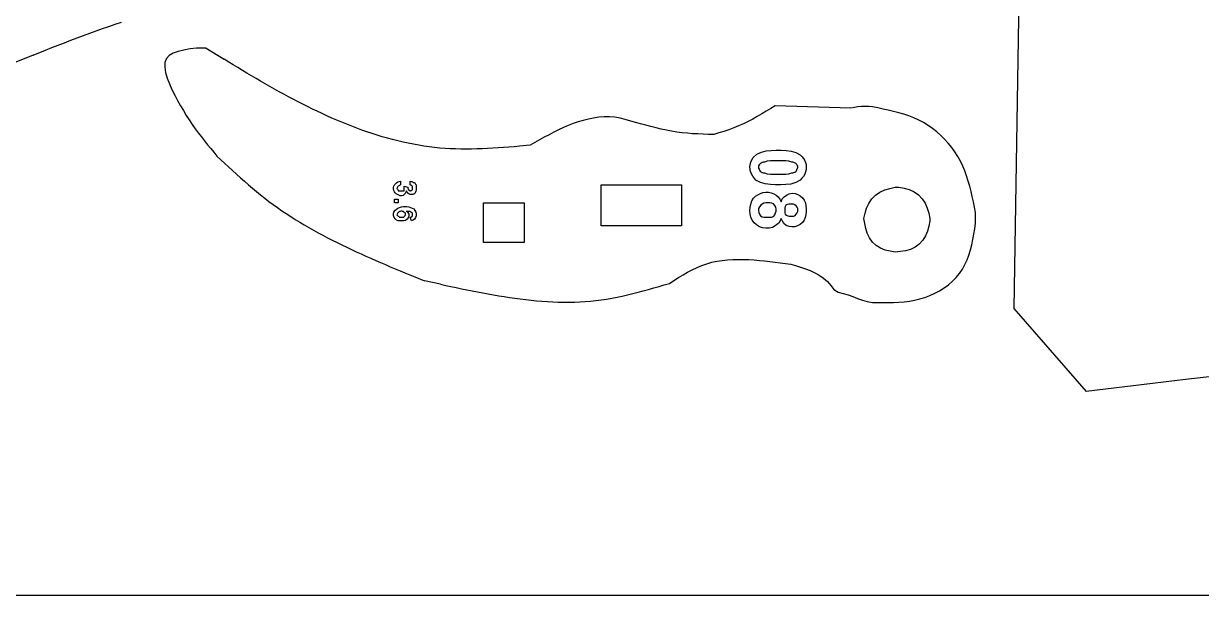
# Model space of a CAD drawing. Extents: x -314 to 250, y -186 to 186.
# Drawn here: x -40.6 to 41.1, y -186.1 to -146.4 of the extents above; entities that cross this region are included whole.
import ezdxf

# ---------------------------------------------------------------- set-up
doc = ezdxf.new("R2010")
doc.units = 0
doc.header["$MEASUREMENT"] = 0
doc.layers.get('0').update_dxf_attribs({"linetype": 'CONTINUOUS'})

msp = doc.modelspace()

# ---------------------------------------------------------------- linework, layer by layer
for p, q in [((28.879, -117.293), (28.129, -166.208)), ((-34.273, -146.471), (-33.832, -146.325)), ((-36.471, -147.253), (-36.033, -147.091)), ((-36.033, -147.091), (-35.594, -146.931)), ((-35.594, -146.931), (-35.154, -146.775)), ((-35.154, -146.775), (-34.714, -146.621)), ((-34.714, -146.621), (-34.273, -146.471)), ((-38.656, -148.093), (-38.22, -147.922)), ((-38.22, -147.922), (-37.783, -147.752)), ((-37.783, -147.752), (-37.347, -147.584)), ((-37.347, -147.584), (-36.909, -147.417)), ((-36.909, -147.417), (-36.471, -147.253)), ((-39.96, -148.612), (-55.371, -154.791)), ((-39.96, -148.612), (-39.091, -148.265)), ((-39.091, -148.265), (-38.656, -148.093)), ((-30.516, -148.643), (-30.712, -148.86)), ((-30.237, -148.478), (-30.516, -148.643)), ((-29.89, -148.354), (-30.237, -148.478)), ((-29.494, -148.26), (-29.89, -148.354)), ((-29.064, -148.187), (-29.494, -148.26)), ((-28.618, -148.124), (-29.064, -148.187)), ((-27.953, -148.124), (-28.618, -148.124)), ((-27.953, -148.124), (-26.698, -148.901)), ((-30.812, -149.134), (-30.826, -149.457)), ((-30.826, -149.457), (-30.769, -149.819)), ((-30.712, -148.86), (-30.812, -149.134)), ((-26.384, -149.094), (-26.698, -148.901)), ((-26.069, -149.287), (-26.384, -149.094)), ((-25.753, -149.479), (-26.069, -149.287)), ((-25.438, -149.67), (-25.753, -149.479)), ((-30.769, -149.819), (-30.656, -150.206)), ((-30.656, -150.206), (-30.501, -150.605)), ((-25.121, -149.86), (-25.438, -149.67)), ((-24.804, -150.05), (-25.121, -149.86)), ((-24.486, -150.237), (-24.804, -150.05)), ((-24.167, -150.424), (-24.486, -150.237)), ((-23.847, -150.609), (-24.167, -150.424)), ((-30.501, -150.605), (-30.321, -151.006)), ((-30.321, -151.006), (-30.129, -151.397)), ((-23.526, -150.793), (-23.847, -150.609)), ((-23.204, -150.975), (-23.526, -150.793)), ((-22.881, -151.155), (-23.204, -150.975)), ((-22.556, -151.333), (-22.881, -151.155)), ((-30.129, -151.397), (-29.933, -151.77)), ((-29.933, -151.77), (-29.734, -152.127)), ((-22.23, -151.509), (-22.556, -151.333)), ((-21.903, -151.683), (-22.23, -151.509)), ((-21.574, -151.855), (-21.903, -151.683)), ((-21.243, -152.024), (-21.574, -151.855)), ((-20.911, -152.191), (-21.243, -152.024)), ((-29.734, -152.127), (-29.533, -152.47)), ((-29.533, -152.47), (-29.329, -152.8)), ((-29.329, -152.8), (-29.123, -153.117)), ((-20.577, -152.355), (-20.911, -152.191)), ((-20.241, -152.516), (-20.577, -152.355)), ((-19.903, -152.675), (-20.241, -152.516)), ((-19.563, -152.83), (-19.903, -152.675)), ((-19.222, -152.982), (-19.563, -152.83)), ((-0.314, -152.903), (-0.684, -152.932)), ((0.057, -152.9), (-0.314, -152.903)), ((0.425, -152.928), (0.057, -152.9)), ((10.305, -152.879), (9.989, -153.057)), ((10.619, -152.695), (10.305, -152.879)), ((10.93, -152.507), (10.619, -152.695)), ((11.238, -152.317), (10.93, -152.507)), ((11.546, -152.125), (11.238, -152.317)), ((16.798, -152.291), (11.546, -152.125)), ((17.046, -152.251), (16.798, -152.291)), ((17.294, -152.215), (17.046, -152.251)), ((17.544, -152.186), (17.294, -152.215)), ((17.795, -152.174), (17.544, -152.186)), ((18.045, -152.185), (17.795, -152.174)), ((18.296, -152.208), (18.045, -152.185)), ((18.667, -152.281), (18.296, -152.208)), ((19.037, -152.356), (18.667, -152.281)), ((19.405, -152.435), (19.037, -152.356)), ((19.77, -152.52), (19.405, -152.435)), ((20.131, -152.615), (19.77, -152.52)), ((20.487, -152.721), (20.131, -152.615)), ((20.838, -152.839), (20.487, -152.721)), ((21.181, -152.974), (20.838, -152.839)), ((-29.123, -153.117), (-28.914, -153.423)), ((-28.914, -153.423), (-28.704, -153.72)), ((-28.704, -153.72), (-28.493, -154.008)), ((-18.879, -153.131), (-19.222, -152.982)), ((-18.534, -153.276), (-18.879, -153.131)), ((-18.187, -153.417), (-18.534, -153.276)), ((-17.839, -153.554), (-18.187, -153.417)), ((-17.49, -153.686), (-17.839, -153.554)), ((-17.139, -153.814), (-17.49, -153.686)), ((-3.146, -153.65), (-3.482, -153.806)), ((-2.808, -153.505), (-3.146, -153.65)), ((-2.465, -153.371), (-2.808, -153.505)), ((-2.119, -153.251), (-2.465, -153.371)), ((-1.768, -153.145), (-2.119, -153.251)), ((-1.412, -153.056), (-1.768, -153.145)), ((-1.051, -152.984), (-1.412, -153.056)), ((-0.684, -152.932), (-1.051, -152.984)), ((0.788, -152.99), (0.425, -152.928)), ((1.145, -153.081), (0.788, -152.99)), ((1.854, -153.284), (1.145, -153.081)), ((2.208, -153.384), (1.854, -153.284)), ((2.564, -153.482), (2.208, -153.384)), ((2.92, -153.577), (2.564, -153.482)), ((3.278, -153.667), (2.92, -153.577)), ((3.637, -153.752), (3.278, -153.667)), ((8.675, -153.668), (8.334, -153.791)), ((9.011, -153.534), (8.675, -153.668)), ((9.342, -153.387), (9.011, -153.534)), ((9.668, -153.227), (9.342, -153.387)), ((9.989, -153.057), (9.668, -153.227)), ((21.518, -153.125), (21.181, -152.974)), ((21.845, -153.297), (21.518, -153.125)), ((22.163, -153.49), (21.845, -153.297)), ((22.47, -153.704), (22.163, -153.49)), ((22.765, -153.937), (22.47, -153.704)), ((-28.493, -154.008), (-28.28, -154.288)), ((-28.28, -154.288), (-28.066, -154.563)), ((-16.786, -153.938), (-17.139, -153.814)), ((-16.432, -154.056), (-16.786, -153.938)), ((-16.077, -154.17), (-16.432, -154.056)), ((-15.721, -154.278), (-16.077, -154.17)), ((-15.363, -154.381), (-15.721, -154.278)), ((-15.005, -154.478), (-15.363, -154.381)), ((-14.645, -154.569), (-15.005, -154.478)), ((-4.801, -154.502), (-5.127, -154.687)), ((-4.474, -154.32), (-4.801, -154.502)), ((-4.145, -154.142), (-4.474, -154.32)), ((-3.814, -153.97), (-4.145, -154.142)), ((-3.482, -153.806), (-3.814, -153.97)), ((3.998, -153.83), (3.637, -153.752)), ((4.36, -153.899), (3.998, -153.83)), ((4.723, -153.958), (4.36, -153.899)), ((5.088, -154.005), (4.723, -153.958)), ((5.454, -154.041), (5.088, -154.005)), ((5.821, -154.069), (5.454, -154.041)), ((6.189, -154.089), (5.821, -154.069)), ((6.558, -154.103), (6.189, -154.089)), ((6.927, -154.114), (6.558, -154.103)), ((7.296, -154.123), (6.927, -154.114)), ((7.644, -154.016), (7.296, -154.123)), ((7.99, -153.906), (7.644, -154.016)), ((8.334, -153.791), (7.99, -153.906)), ((23.047, -154.187), (22.765, -153.937)), ((23.315, -154.454), (23.047, -154.187)), ((23.568, -154.735), (23.315, -154.454)), ((-28.066, -154.563), (-27.851, -154.833)), ((-27.851, -154.833), (-27.635, -155.099)), ((-27.635, -155.099), (-27.419, -155.362)), ((-14.284, -154.654), (-14.645, -154.569)), ((-13.923, -154.732), (-14.284, -154.654)), ((-13.56, -154.805), (-13.923, -154.732)), ((-13.197, -154.87), (-13.56, -154.805)), ((-12.833, -154.929), (-13.197, -154.87)), ((-12.468, -154.981), (-12.833, -154.929)), ((-12.102, -155.025), (-12.468, -154.981)), ((-11.736, -155.062), (-12.102, -155.025)), ((-11.369, -155.091), (-11.736, -155.062)), ((-11.002, -155.113), (-11.369, -155.091)), ((-10.634, -155.129), (-11.002, -155.113)), ((-10.266, -155.137), (-10.634, -155.129)), ((-9.898, -155.14), (-10.266, -155.137)), ((-9.529, -155.137), (-9.898, -155.14)), ((-9.159, -155.129), (-9.529, -155.137)), ((-8.789, -155.117), (-9.159, -155.129)), ((-8.42, -155.1), (-8.789, -155.117)), ((-8.049, -155.08), (-8.42, -155.1)), ((-7.679, -155.056), (-8.049, -155.08)), ((-7.308, -155.03), (-7.679, -155.056)), ((-6.937, -155.002), (-7.308, -155.03)), ((-6.566, -154.971), (-6.937, -155.002)), ((-6.195, -154.939), (-6.566, -154.971)), ((-5.453, -154.874), (-6.195, -154.939)), ((-5.127, -154.687), (-5.453, -154.874)), ((10.28, -155.495), (10.594, -155.347)), ((10.594, -155.347), (10.931, -155.265)), ((10.931, -155.265), (11.276, -155.225)), ((11.276, -155.225), (11.622, -155.209)), ((11.622, -155.209), (11.968, -155.211)), ((11.968, -155.211), (12.314, -155.23)), ((12.314, -155.23), (12.66, -155.275)), ((12.66, -155.275), (12.989, -155.377)), ((23.805, -155.03), (23.568, -154.735)), ((24.025, -155.336), (23.805, -155.03)), ((24.226, -155.653), (24.025, -155.336)), ((-27.419, -155.362), (-27.202, -155.625)), ((-27.202, -155.625), (-26.661, -156.128)), ((-26.661, -156.128), (-26.39, -156.378)), ((9.796, -156.37), (9.855, -156.029)), ((9.855, -156.029), (10.02, -155.724)), ((10.02, -155.724), (10.28, -155.495)), ((10.505, -156.166), (10.449, -156.225)), ((10.568, -156.114), (10.505, -156.166)), ((10.639, -156.072), (10.568, -156.114)), ((10.717, -156.05), (10.639, -156.072)), ((10.799, -156.041), (10.717, -156.05)), ((11.006, -155.986), (10.799, -156.041)), ((11.219, -155.964), (11.006, -155.986)), ((11.435, -155.961), (11.219, -155.964)), ((11.649, -155.959), (11.435, -155.961)), ((11.863, -155.959), (11.649, -155.959)), ((12.078, -155.961), (11.863, -155.959)), ((12.293, -155.964), (12.078, -155.961)), ((12.506, -155.985), (12.293, -155.964)), ((12.714, -156.041), (12.506, -155.985)), ((12.778, -156.048), (12.714, -156.041)), ((12.84, -156.061), (12.778, -156.048)), ((12.899, -156.086), (12.84, -156.061)), ((12.952, -156.121), (12.899, -156.086)), ((13.002, -156.162), (12.952, -156.121)), ((12.989, -155.377), (13.295, -155.542)), ((13.047, -156.207), (13.002, -156.162)), ((13.295, -155.542), (13.404, -155.658)), ((13.404, -155.658), (13.506, -155.781)), ((13.506, -155.781), (13.594, -155.916)), ((13.594, -155.916), (13.658, -156.061)), ((13.658, -156.061), (13.694, -156.216)), ((24.407, -155.98), (24.226, -155.653)), ((24.569, -156.313), (24.407, -155.98)), ((-26.39, -156.378), (-26.118, -156.628)), ((-26.118, -156.628), (-25.845, -156.876)), ((-25.845, -156.876), (-25.57, -157.123)), ((9.84, -156.714), (9.796, -156.37)), ((9.989, -157.027), (9.84, -156.714)), ((10.404, -156.293), (10.382, -156.372)), ((10.382, -156.372), (10.4, -156.451)), ((10.4, -156.451), (10.437, -156.524)), ((10.449, -156.225), (10.404, -156.293)), ((10.437, -156.524), (10.457, -156.604)), ((10.457, -156.604), (10.501, -156.669)), ((10.501, -156.669), (10.57, -156.719)), ((10.57, -156.719), (10.639, -156.761)), ((10.639, -156.761), (10.716, -156.783)), ((10.716, -156.783), (10.799, -156.792)), ((10.799, -156.792), (11.006, -156.848)), ((11.006, -156.848), (11.219, -156.87)), ((11.219, -156.87), (11.435, -156.873)), ((11.435, -156.873), (11.649, -156.875)), ((11.649, -156.875), (11.863, -156.875)), ((11.863, -156.875), (12.078, -156.873)), ((12.078, -156.873), (12.293, -156.87)), ((12.293, -156.87), (12.507, -156.848)), ((12.507, -156.848), (12.714, -156.792)), ((12.714, -156.792), (12.787, -156.785)), ((12.787, -156.785), (12.856, -156.767)), ((12.856, -156.767), (12.918, -156.734)), ((12.918, -156.734), (12.98, -156.692)), ((12.98, -156.692), (13.035, -156.644)), ((13.035, -156.644), (13.06, -156.579)), ((13.087, -156.257), (13.047, -156.207)), ((13.06, -156.579), (13.082, -156.51)), ((13.082, -156.51), (13.114, -156.446)), ((13.116, -156.313), (13.087, -156.257)), ((13.114, -156.446), (13.13, -156.376)), ((13.13, -156.376), (13.116, -156.313)), ((13.607, -156.879), (13.519, -157.029)), ((13.667, -156.718), (13.607, -156.879)), ((13.697, -156.549), (13.667, -156.718)), ((13.694, -156.216), (13.712, -156.376)), ((13.712, -156.376), (13.697, -156.549)), ((24.714, -156.654), (24.569, -156.313)), ((24.842, -157.002), (24.714, -156.654)), ((-25.57, -157.123), (-25.294, -157.367)), ((-25.294, -157.367), (-25.016, -157.609)), ((-25.016, -157.609), (-24.736, -157.848)), ((-14.951, -157.908), (-14.947, -157.807)), ((-14.947, -157.807), (-14.919, -157.711)), ((-14.919, -157.711), (-14.865, -157.627)), ((-14.865, -157.627), (-14.797, -157.553)), ((-14.797, -157.553), (-14.726, -157.483)), ((-14.726, -157.483), (-14.645, -157.422)), ((-14.676, -157.784), (-14.701, -157.83)), ((-14.649, -157.745), (-14.676, -157.784)), ((-14.619, -157.709), (-14.649, -157.745)), ((-14.645, -157.422), (-14.552, -157.387)), ((-14.574, -157.693), (-14.619, -157.709)), ((-14.535, -157.668), (-14.574, -157.693)), ((-14.552, -157.387), (-14.452, -157.374)), ((-14.499, -157.638), (-14.535, -157.668)), ((-14.452, -157.625), (-14.499, -157.638)), ((-14.452, -157.374), (-14.452, -157.625)), ((-14.202, -157.708), (-13.954, -157.791)), ((-14.202, -158.042), (-14.202, -157.708)), ((-13.954, -157.791), (-13.954, -157.824)), ((-13.784, -157.625), (-13.784, -157.374)), ((-13.784, -157.374), (-13.727, -157.378)), ((-13.753, -157.633), (-13.784, -157.625)), ((-13.725, -157.646), (-13.753, -157.633)), ((-13.727, -157.378), (-13.673, -157.392)), ((-13.702, -157.667), (-13.725, -157.646)), ((-13.679, -157.688), (-13.702, -157.667)), ((-13.651, -157.701), (-13.679, -157.688)), ((-13.673, -157.392), (-13.624, -157.421)), ((-13.619, -157.708), (-13.651, -157.701)), ((-13.624, -157.421), (-13.574, -157.446)), ((-13.619, -157.96), (-13.619, -157.708)), ((-13.574, -157.446), (-13.519, -157.461)), ((-13.519, -157.461), (-13.47, -157.487)), ((-13.47, -157.487), (-13.439, -157.534)), ((-13.439, -157.534), (-13.407, -157.582)), ((-13.407, -157.582), (-13.371, -157.625)), ((-13.371, -157.625), (-13.371, -157.873)), ((-0.536, -157.625), (5.047, -157.625)), ((-0.536, -160.456), (-0.536, -157.625)), ((5.047, -157.625), (5.047, -160.456)), ((10.213, -157.292), (9.989, -157.027)), ((10.528, -157.459), (10.213, -157.292)), ((10.867, -157.559), (10.528, -157.459)), ((11.222, -157.603), (10.867, -157.559)), ((11.577, -157.623), (11.222, -157.603)), ((11.932, -157.624), (11.577, -157.623)), ((12.287, -157.606), (11.932, -157.624)), ((12.642, -157.562), (12.287, -157.606)), ((12.981, -157.46), (12.642, -157.562)), ((13.295, -157.292), (12.981, -157.46)), ((13.412, -157.165), (13.295, -157.292)), ((13.519, -157.029), (13.412, -157.165)), ((19.516, -157.873), (19.88, -157.791)), ((19.88, -157.791), (20.131, -157.791)), ((20.131, -157.791), (20.502, -157.859)), ((24.956, -157.354), (24.842, -157.002)), ((25.059, -157.711), (24.956, -157.354)), ((25.152, -158.073), (25.059, -157.711)), ((-24.736, -157.848), (-24.453, -158.084)), ((-24.453, -158.084), (-24.168, -158.316)), ((-24.168, -158.316), (-23.88, -158.545)), ((-23.88, -158.545), (-23.589, -158.769)), ((-14.931, -158.006), (-14.951, -157.908)), ((-14.885, -158.095), (-14.931, -158.006)), ((-14.822, -158.173), (-14.885, -158.095)), ((-14.87, -158.624), (-14.618, -158.624)), ((-14.87, -158.876), (-14.87, -158.624)), ((-14.748, -158.241), (-14.822, -158.173)), ((-14.666, -158.298), (-14.748, -158.241)), ((-14.701, -157.83), (-14.703, -157.875)), ((-14.703, -157.875), (-14.671, -157.911)), ((-14.671, -157.911), (-14.645, -157.951)), ((-14.576, -158.343), (-14.666, -158.298)), ((-14.645, -157.951), (-14.629, -157.995)), ((-14.629, -157.995), (-14.618, -158.042)), ((-14.618, -158.042), (-14.202, -158.042)), ((-14.618, -158.624), (-14.618, -158.876)), ((-14.48, -158.373), (-14.576, -158.343)), ((-14.381, -158.374), (-14.48, -158.373)), ((-14.284, -158.349), (-14.381, -158.374)), ((-14.203, -158.291), (-14.284, -158.349)), ((-14.142, -158.211), (-14.203, -158.291)), ((-14.096, -158.122), (-14.142, -158.211)), ((-14.036, -158.042), (-14.096, -158.122)), ((-13.993, -158.119), (-14.036, -158.042)), ((-13.941, -158.191), (-13.993, -158.119)), ((-13.954, -157.824), (-13.949, -157.856)), ((-13.949, -157.856), (-13.936, -157.886)), ((-13.872, -158.248), (-13.941, -158.191)), ((-13.936, -157.886), (-13.916, -157.913)), ((-13.916, -157.913), (-13.894, -157.937)), ((-13.894, -157.937), (-13.871, -157.96)), ((-13.79, -158.28), (-13.872, -158.248)), ((-13.871, -157.96), (-13.784, -158.042)), ((-13.701, -158.29), (-13.79, -158.28)), ((-13.784, -158.042), (-13.753, -158.034)), ((-13.753, -158.034), (-13.725, -158.022)), ((-13.725, -158.022), (-13.702, -158.001)), ((-13.702, -158.001), (-13.679, -157.98)), ((-13.613, -158.286), (-13.701, -158.29)), ((-13.679, -157.98), (-13.651, -157.967)), ((-13.651, -157.967), (-13.619, -157.96)), ((-13.528, -158.262), (-13.613, -158.286)), ((-13.456, -158.21), (-13.528, -158.262)), ((-13.408, -158.135), (-13.456, -158.21)), ((-13.383, -158.05), (-13.408, -158.135)), ((-13.373, -157.962), (-13.383, -158.05)), ((-13.371, -157.873), (-13.373, -157.962)), ((9.933, -158.74), (10.048, -158.541)), ((10.048, -158.541), (10.194, -158.415)), ((10.194, -158.415), (10.349, -158.304)), ((10.349, -158.304), (10.521, -158.217)), ((10.521, -158.217), (10.705, -158.157)), ((10.705, -158.157), (10.895, -158.127)), ((10.895, -158.127), (11.087, -158.132)), ((11.087, -158.132), (11.275, -158.173)), ((11.275, -158.173), (11.454, -158.243)), ((11.454, -158.243), (11.622, -158.336)), ((11.622, -158.336), (11.77, -158.459)), ((11.77, -158.459), (11.882, -158.615)), ((11.882, -158.615), (11.963, -158.789)), ((11.963, -158.789), (12.042, -158.602)), ((12.042, -158.602), (12.176, -158.45)), ((12.176, -158.45), (12.346, -158.338)), ((12.346, -158.338), (12.523, -158.24)), ((12.523, -158.24), (12.724, -158.207)), ((12.724, -158.207), (12.928, -158.221)), ((12.928, -158.221), (13.121, -158.283)), ((13.121, -158.283), (13.297, -158.387)), ((13.297, -158.387), (13.448, -158.524)), ((13.448, -158.524), (13.568, -158.689)), ((18.047, -158.904), (18.257, -158.598)), ((18.257, -158.598), (18.521, -158.334)), ((18.521, -158.334), (18.827, -158.124)), ((18.827, -158.124), (19.162, -157.976)), ((19.162, -157.976), (19.516, -157.873)), ((20.502, -157.859), (20.861, -157.952)), ((20.861, -157.952), (21.198, -158.097)), ((21.198, -158.097), (21.502, -158.311)), ((21.502, -158.311), (21.762, -158.583)), ((21.762, -158.583), (21.968, -158.897)), ((25.236, -158.437), (25.152, -158.073)), ((25.315, -158.803), (25.236, -158.437)), ((-23.589, -158.769), (-23.294, -158.988)), ((-23.294, -158.988), (-22.995, -159.203)), ((-22.995, -159.203), (-22.693, -159.413)), ((-22.693, -159.413), (-22.388, -159.619)), ((-14.91, -159.507), (-14.841, -159.399)), ((-14.618, -158.876), (-14.87, -158.876)), ((-14.841, -159.399), (-14.741, -159.319)), ((-14.741, -159.319), (-14.637, -159.242)), ((-14.637, -159.242), (-14.525, -159.181)), ((-14.525, -159.181), (-14.4, -159.148)), ((-14.4, -159.148), (-14.272, -159.13)), ((-14.272, -159.13), (-14.144, -159.124)), ((-14.144, -159.124), (-14.015, -159.129)), ((-14.015, -159.129), (-13.889, -159.15)), ((-13.889, -159.15), (-13.767, -159.188)), ((-13.767, -159.188), (-13.644, -159.233)), ((-13.644, -159.233), (-13.533, -159.295)), ((-13.533, -159.295), (-13.457, -159.399)), ((-13.457, -159.399), (-13.404, -159.517)), ((-8.701, -158.876), (-5.871, -158.876)), ((-8.701, -161.624), (-8.701, -158.876)), ((-5.871, -158.876), (-5.871, -161.624)), ((9.796, -159.407), (9.807, -159.178)), ((9.809, -159.636), (9.796, -159.407)), ((9.807, -159.178), (9.85, -158.953)), ((9.85, -158.953), (9.933, -158.74)), ((10.396, -159.263), (10.383, -159.399)), ((10.383, -159.399), (10.405, -159.533)), ((10.457, -159.141), (10.396, -159.263)), ((10.548, -159.04), (10.457, -159.141)), ((10.652, -158.951), (10.548, -159.04)), ((10.775, -158.895), (10.652, -158.951)), ((10.911, -158.876), (10.775, -158.895)), ((11.047, -158.876), (10.911, -158.876)), ((11.183, -158.878), (11.047, -158.876)), ((11.317, -158.9), (11.183, -158.878)), ((11.446, -158.947), (11.317, -158.9)), ((11.534, -159.049), (11.446, -158.947)), ((11.594, -159.172), (11.534, -159.049)), ((11.584, -159.569), (11.627, -159.441)), ((11.627, -159.304), (11.594, -159.172)), ((11.627, -159.441), (11.627, -159.304)), ((12.217, -159.231), (12.214, -159.338)), ((12.214, -159.338), (12.214, -159.445)), ((12.214, -159.445), (12.221, -159.552)), ((12.239, -159.126), (12.217, -159.231)), ((12.3, -159.038), (12.239, -159.126)), ((12.394, -158.986), (12.3, -159.038)), ((12.499, -158.965), (12.394, -158.986)), ((12.607, -158.96), (12.499, -158.965)), ((12.714, -158.959), (12.607, -158.96)), ((12.821, -158.965), (12.714, -158.959)), ((12.92, -159.005), (12.821, -158.965)), ((13.001, -159.076), (12.92, -159.005)), ((13.068, -159.16), (13.001, -159.076)), ((13.114, -159.256), (13.068, -159.16)), ((13.13, -159.363), (13.114, -159.256)), ((13.12, -159.47), (13.13, -159.363)), ((13.568, -158.689), (13.646, -158.877)), ((13.646, -158.877), (13.689, -159.076)), ((13.689, -159.076), (13.71, -159.279)), ((13.71, -159.279), (13.709, -159.482)), ((17.796, -159.593), (17.899, -159.239)), ((17.899, -159.239), (18.047, -158.904)), ((21.968, -158.897), (22.113, -159.237)), ((22.113, -159.237), (22.216, -159.593)), ((25.39, -159.171), (25.315, -158.803)), ((25.463, -159.54), (25.39, -159.171)), ((-22.388, -159.619), (-22.08, -159.82)), ((-22.08, -159.82), (-21.768, -160.017)), ((-21.768, -160.017), (-21.454, -160.209)), ((-21.454, -160.209), (-21.137, -160.398)), ((-14.948, -159.632), (-14.91, -159.507)), ((-14.944, -159.759), (-14.948, -159.632)), ((-14.898, -159.879), (-14.944, -159.759)), ((-14.831, -159.99), (-14.898, -159.879)), ((-14.737, -160.075), (-14.831, -159.99)), ((-14.615, -160.115), (-14.737, -160.075)), ((-14.693, -159.658), (-14.704, -159.709)), ((-14.704, -159.709), (-14.618, -159.792)), ((-14.674, -159.611), (-14.693, -159.658)), ((-14.644, -159.569), (-14.674, -159.611)), ((-14.609, -159.531), (-14.644, -159.569)), ((-14.618, -159.792), (-14.573, -159.828)), ((-14.486, -160.124), (-14.615, -160.115)), ((-14.568, -159.5), (-14.609, -159.531)), ((-14.573, -159.828), (-14.523, -159.855)), ((-14.522, -159.477), (-14.568, -159.5)), ((-14.523, -159.855), (-14.468, -159.87)), ((-14.473, -159.463), (-14.522, -159.477)), ((-14.358, -160.125), (-14.486, -160.124)), ((-14.422, -159.458), (-14.473, -159.463)), ((-14.468, -159.87), (-14.41, -159.875)), ((-14.37, -159.457), (-14.422, -159.458)), ((-14.41, -159.875), (-14.354, -159.875)), ((-14.314, -159.459), (-14.37, -159.457)), ((-14.229, -160.119), (-14.358, -160.125)), ((-14.354, -159.875), (-14.297, -159.872)), ((-14.253, -159.466), (-14.314, -159.459)), ((-14.297, -159.872), (-14.238, -159.86)), ((-14.217, -159.505), (-14.253, -159.466)), ((-14.238, -159.86), (-14.212, -159.81)), ((-14.106, -160.085), (-14.229, -160.119)), ((-14.186, -159.549), (-14.217, -159.505)), ((-14.212, -159.81), (-14.169, -159.78)), ((-14.135, -159.573), (-14.186, -159.549)), ((-14.169, -159.78), (-14.126, -159.745)), ((-14.121, -159.631), (-14.135, -159.573)), ((-14.126, -159.745), (-14.118, -159.689)), ((-14.118, -159.689), (-14.121, -159.631)), ((-14.003, -160.009), (-14.106, -160.085)), ((-13.974, -159.46), (-14.036, -159.457)), ((-14.036, -159.457), (-13.947, -159.551)), ((-13.924, -159.907), (-14.003, -160.009)), ((-13.91, -159.461), (-13.974, -159.46)), ((-13.947, -159.551), (-13.881, -159.66)), ((-13.876, -159.788), (-13.924, -159.907)), ((-13.842, -159.459), (-13.91, -159.461)), ((-13.881, -159.66), (-13.876, -159.788)), ((-13.777, -159.467), (-13.842, -159.459)), ((-13.784, -159.875), (-13.753, -159.867)), ((-13.702, -160.125), (-13.784, -159.875)), ((-13.732, -159.508), (-13.777, -159.467)), ((-13.753, -159.867), (-13.725, -159.854)), ((-13.684, -159.548), (-13.732, -159.508)), ((-13.725, -159.854), (-13.702, -159.833)), ((-13.702, -159.833), (-13.679, -159.812)), ((-13.584, -160.078), (-13.702, -160.125)), ((-13.633, -159.58), (-13.684, -159.548)), ((-13.679, -159.812), (-13.651, -159.799)), ((-13.651, -159.799), (-13.619, -159.792)), ((-13.621, -159.646), (-13.633, -159.58)), ((-13.619, -159.709), (-13.621, -159.646)), ((-13.619, -159.792), (-13.619, -159.709)), ((-13.488, -159.992), (-13.584, -160.078)), ((-13.406, -159.893), (-13.488, -159.992)), ((-13.372, -159.77), (-13.406, -159.893)), ((-13.404, -159.517), (-13.376, -159.642)), ((-13.376, -159.642), (-13.372, -159.77)), ((9.858, -159.86), (9.809, -159.636)), ((9.952, -160.069), (9.858, -159.86)), ((10.092, -160.251), (9.952, -160.069)), ((10.261, -160.407), (10.092, -160.251)), ((10.405, -159.533), (10.455, -159.66)), ((10.455, -159.66), (10.529, -159.775)), ((10.529, -159.775), (10.645, -159.846)), ((10.645, -159.846), (10.779, -159.869)), ((10.779, -159.869), (10.915, -159.874)), ((10.915, -159.874), (11.051, -159.875)), ((11.051, -159.875), (11.188, -159.873)), ((11.188, -159.873), (11.323, -159.859)), ((11.323, -159.859), (11.449, -159.805)), ((11.449, -159.805), (11.523, -159.693)), ((11.523, -159.693), (11.584, -159.569)), ((11.805, -160.25), (11.729, -160.33)), ((11.869, -160.158), (11.805, -160.25)), ((11.919, -160.059), (11.869, -160.158)), ((11.963, -159.957), (11.919, -160.059)), ((12.055, -160.138), (11.963, -159.957)), ((12.161, -160.313), (12.055, -160.138)), ((12.221, -159.552), (12.254, -159.654)), ((12.254, -159.654), (12.327, -159.732)), ((12.327, -159.732), (12.427, -159.773)), ((12.427, -159.773), (12.533, -159.788)), ((12.533, -159.788), (12.641, -159.792)), ((12.641, -159.792), (12.747, -159.791)), ((12.747, -159.791), (12.857, -159.787)), ((12.857, -159.787), (12.945, -159.737)), ((12.945, -159.737), (13.014, -159.653)), ((13.014, -159.653), (13.08, -159.57)), ((13.08, -159.57), (13.12, -159.47)), ((13.44, -160.235), (13.287, -160.369)), ((13.562, -160.071), (13.44, -160.235)), ((13.642, -159.884), (13.562, -160.071)), ((13.687, -159.685), (13.642, -159.884)), ((13.709, -159.482), (13.687, -159.685)), ((17.714, -159.957), (17.796, -159.593)), ((17.766, -160.307), (17.714, -159.957)), ((22.216, -159.593), (22.298, -159.957)), ((22.298, -160.125), (22.22, -160.481)), ((22.298, -159.957), (22.298, -160.125)), ((25.463, -160.291), (25.463, -159.54)), ((-21.137, -160.398), (-20.818, -160.583)), ((-20.818, -160.583), (-20.497, -160.765)), ((-20.497, -160.765), (-20.173, -160.943)), ((-20.173, -160.943), (-19.847, -161.117)), ((5.047, -160.456), (-0.536, -160.456)), ((10.456, -160.527), (10.261, -160.407)), ((10.674, -160.598), (10.456, -160.527)), ((10.902, -160.623), (10.674, -160.598)), ((11.131, -160.623), (10.902, -160.623)), ((11.357, -160.584), (11.131, -160.623)), ((11.546, -160.456), (11.357, -160.584)), ((11.641, -160.398), (11.546, -160.456)), ((11.729, -160.33), (11.641, -160.398)), ((12.321, -160.432), (12.161, -160.313)), ((12.512, -160.506), (12.321, -160.432)), ((12.712, -160.543), (12.512, -160.506)), ((12.916, -160.531), (12.712, -160.543)), ((13.11, -160.471), (12.916, -160.531)), ((13.287, -160.369), (13.11, -160.471)), ((17.835, -160.651), (17.766, -160.307)), ((17.94, -160.985), (17.835, -160.651)), ((18.097, -161.3), (17.94, -160.985)), ((22.123, -160.827), (21.989, -161.157)), ((22.22, -160.481), (22.123, -160.827)), ((25.273, -161.416), (25.342, -161.044)), ((25.342, -161.044), (25.404, -160.669)), ((25.404, -160.669), (25.463, -160.291)), ((-19.847, -161.117), (-19.52, -161.289)), ((-19.52, -161.289), (-19.191, -161.457)), ((-19.191, -161.457), (-18.86, -161.623)), ((-18.86, -161.623), (-18.528, -161.786)), ((-18.528, -161.786), (-18.195, -161.946)), ((-5.871, -161.624), (-8.701, -161.624)), ((18.309, -161.588), (18.097, -161.3)), ((18.567, -161.832), (18.309, -161.588)), ((18.863, -162.018), (18.567, -161.832)), ((21.552, -161.729), (21.262, -161.948)), ((21.799, -161.461), (21.552, -161.729)), ((21.989, -161.157), (21.799, -161.461)), ((25.105, -162.142), (25.195, -161.783)), ((25.195, -161.783), (25.273, -161.416)), ((-18.195, -161.946), (-17.861, -162.104)), ((-17.861, -162.104), (-17.526, -162.26)), ((-17.526, -162.26), (-17.191, -162.414)), ((-17.191, -162.414), (-16.855, -162.566)), ((-16.855, -162.566), (-16.518, -162.716)), ((-16.518, -162.716), (-16.181, -162.864)), ((19.186, -162.144), (18.863, -162.018)), ((19.528, -162.228), (19.186, -162.144)), ((19.88, -162.292), (19.528, -162.228)), ((20.242, -162.258), (19.88, -162.292)), ((20.597, -162.203), (20.242, -162.258)), ((20.94, -162.106), (20.597, -162.203)), ((21.262, -161.948), (20.94, -162.106)), ((24.873, -162.833), (24.998, -162.493)), ((24.998, -162.493), (25.105, -162.142)), ((-16.181, -162.864), (-15.843, -163.011)), ((-15.843, -163.011), (-15.504, -163.156)), ((-15.504, -163.156), (-15.165, -163.3)), ((-15.165, -163.3), (-14.826, -163.444)), ((-14.826, -163.444), (-14.487, -163.586)), ((5.474, -163.682), (5.798, -163.51)), ((5.798, -163.51), (6.126, -163.353)), ((6.126, -163.353), (6.461, -163.213)), ((6.461, -163.213), (6.804, -163.095)), ((6.804, -163.095), (7.154, -162.999)), ((7.154, -162.999), (7.511, -162.924)), ((7.511, -162.924), (7.874, -162.869)), ((7.874, -162.869), (8.24, -162.831)), ((8.24, -162.831), (8.61, -162.808)), ((8.61, -162.808), (8.98, -162.799)), ((8.98, -162.799), (9.351, -162.801)), ((9.351, -162.801), (9.72, -162.813)), ((9.72, -162.813), (10.088, -162.834)), ((10.088, -162.834), (10.454, -162.862)), ((10.454, -162.862), (10.819, -162.896)), ((10.819, -162.896), (11.182, -162.936)), ((11.182, -162.936), (11.545, -162.979)), ((11.545, -162.979), (11.907, -163.026)), ((11.907, -163.026), (12.269, -163.075)), ((12.269, -163.075), (12.631, -163.125)), ((12.631, -163.125), (12.973, -163.225)), ((12.973, -163.225), (13.312, -163.33)), ((13.312, -163.33), (13.648, -163.444)), ((13.648, -163.444), (13.978, -163.572)), ((24.351, -163.769), (24.552, -163.473)), ((24.552, -163.473), (24.725, -163.16)), ((24.725, -163.16), (24.873, -162.833)), ((-14.487, -163.586), (-14.147, -163.727)), ((-14.147, -163.727), (-13.467, -164.009)), ((-13.467, -164.009), (-12.786, -164.289)), ((-11.689, -164.525), (-12.786, -164.289)), ((4.213, -164.459), (4.526, -164.257)), ((4.526, -164.257), (4.839, -164.058)), ((4.839, -164.058), (5.155, -163.866)), ((5.155, -163.866), (5.474, -163.682)), ((13.978, -163.572), (14.3, -163.72)), ((14.3, -163.72), (14.611, -163.892)), ((14.611, -163.892), (14.905, -164.092)), ((14.905, -164.092), (15.174, -164.326)), ((15.174, -164.326), (15.409, -164.599)), ((23.58, -164.55), (23.862, -164.309)), ((23.862, -164.309), (24.119, -164.048)), ((24.119, -164.048), (24.351, -163.769)), ((-11.689, -164.525), (-11.323, -164.602)), ((-11.323, -164.602), (-10.957, -164.679)), ((-10.957, -164.679), (-10.591, -164.755)), ((-10.591, -164.755), (-10.224, -164.83)), ((-10.224, -164.83), (-9.856, -164.904)), ((-9.856, -164.904), (-9.488, -164.977)), ((-9.488, -164.977), (-9.119, -165.048)), ((-9.119, -165.048), (-8.749, -165.118)), ((-8.749, -165.118), (-8.379, -165.185)), ((1.305, -165.254), (1.67, -165.165)), ((1.67, -165.165), (2.034, -165.073)), ((2.034, -165.073), (2.398, -164.976)), ((2.398, -164.976), (2.761, -164.876)), ((2.761, -164.876), (3.125, -164.774)), ((3.125, -164.774), (3.488, -164.67)), ((3.488, -164.67), (3.85, -164.565)), ((3.85, -164.565), (4.213, -164.459)), ((15.409, -164.599), (15.63, -164.882)), ((15.63, -164.882), (15.914, -165.066)), ((15.914, -165.066), (16.262, -165.161)), ((16.262, -165.161), (16.616, -165.252)), ((22.285, -165.302), (22.628, -165.147)), ((22.628, -165.147), (22.96, -164.97)), ((22.96, -164.97), (23.278, -164.77)), ((23.278, -164.77), (23.58, -164.55)), ((-8.379, -165.185), (-8.008, -165.251)), ((-8.008, -165.251), (-7.636, -165.314)), ((-7.636, -165.314), (-7.263, -165.375)), ((-7.263, -165.375), (-6.889, -165.433)), ((-6.889, -165.433), (-6.514, -165.488)), ((-6.514, -165.488), (-6.14, -165.539)), ((-6.14, -165.539), (-5.764, -165.585)), ((-5.764, -165.585), (-5.389, -165.628)), ((-5.389, -165.628), (-5.013, -165.665)), ((-5.013, -165.665), (-4.637, -165.698)), ((-4.637, -165.698), (-4.262, -165.725)), ((-4.262, -165.725), (-3.886, -165.746)), ((-3.886, -165.746), (-3.511, -165.76)), ((-3.511, -165.76), (-3.136, -165.768)), ((-3.136, -165.768), (-2.761, -165.769)), ((-2.761, -165.769), (-2.387, -165.763)), ((-2.387, -165.763), (-2.014, -165.749)), ((-2.014, -165.749), (-1.641, -165.726)), ((-1.641, -165.726), (-1.27, -165.695)), ((-1.27, -165.695), (-0.899, -165.656)), ((-0.899, -165.656), (-0.53, -165.607)), ((-0.53, -165.607), (-0.161, -165.55)), ((-0.161, -165.55), (0.206, -165.486)), ((0.206, -165.486), (0.573, -165.415)), ((0.573, -165.415), (0.939, -165.337)), ((0.939, -165.337), (1.305, -165.254)), ((16.616, -165.252), (16.949, -165.379)), ((16.949, -165.379), (17.273, -165.516)), ((17.273, -165.516), (17.604, -165.633)), ((17.604, -165.633), (17.946, -165.72)), ((17.946, -165.72), (18.296, -165.791)), ((18.296, -165.791), (18.666, -165.796)), ((18.666, -165.796), (19.035, -165.799)), ((19.035, -165.799), (19.404, -165.797)), ((19.404, -165.797), (19.772, -165.787)), ((19.772, -165.787), (20.138, -165.767)), ((20.138, -165.767), (20.503, -165.735)), ((20.503, -165.735), (20.865, -165.688)), ((20.865, -165.688), (21.225, -165.624)), ((21.225, -165.624), (21.582, -165.54)), ((21.582, -165.54), (21.935, -165.433)), ((21.935, -165.433), (22.285, -165.302)), ((28.129, -166.208), (33.129, -171.959)), ((37.737, -171.41), (33.129, -171.959)), ((40.042, -171.141), (37.737, -171.41)), ((41.886, -170.93), (40.042, -171.141)), ((249.797, -186.124), (-122.452, -186.124))]:
    msp.add_line(p, q)

doc.saveas('drawing.dxf')
